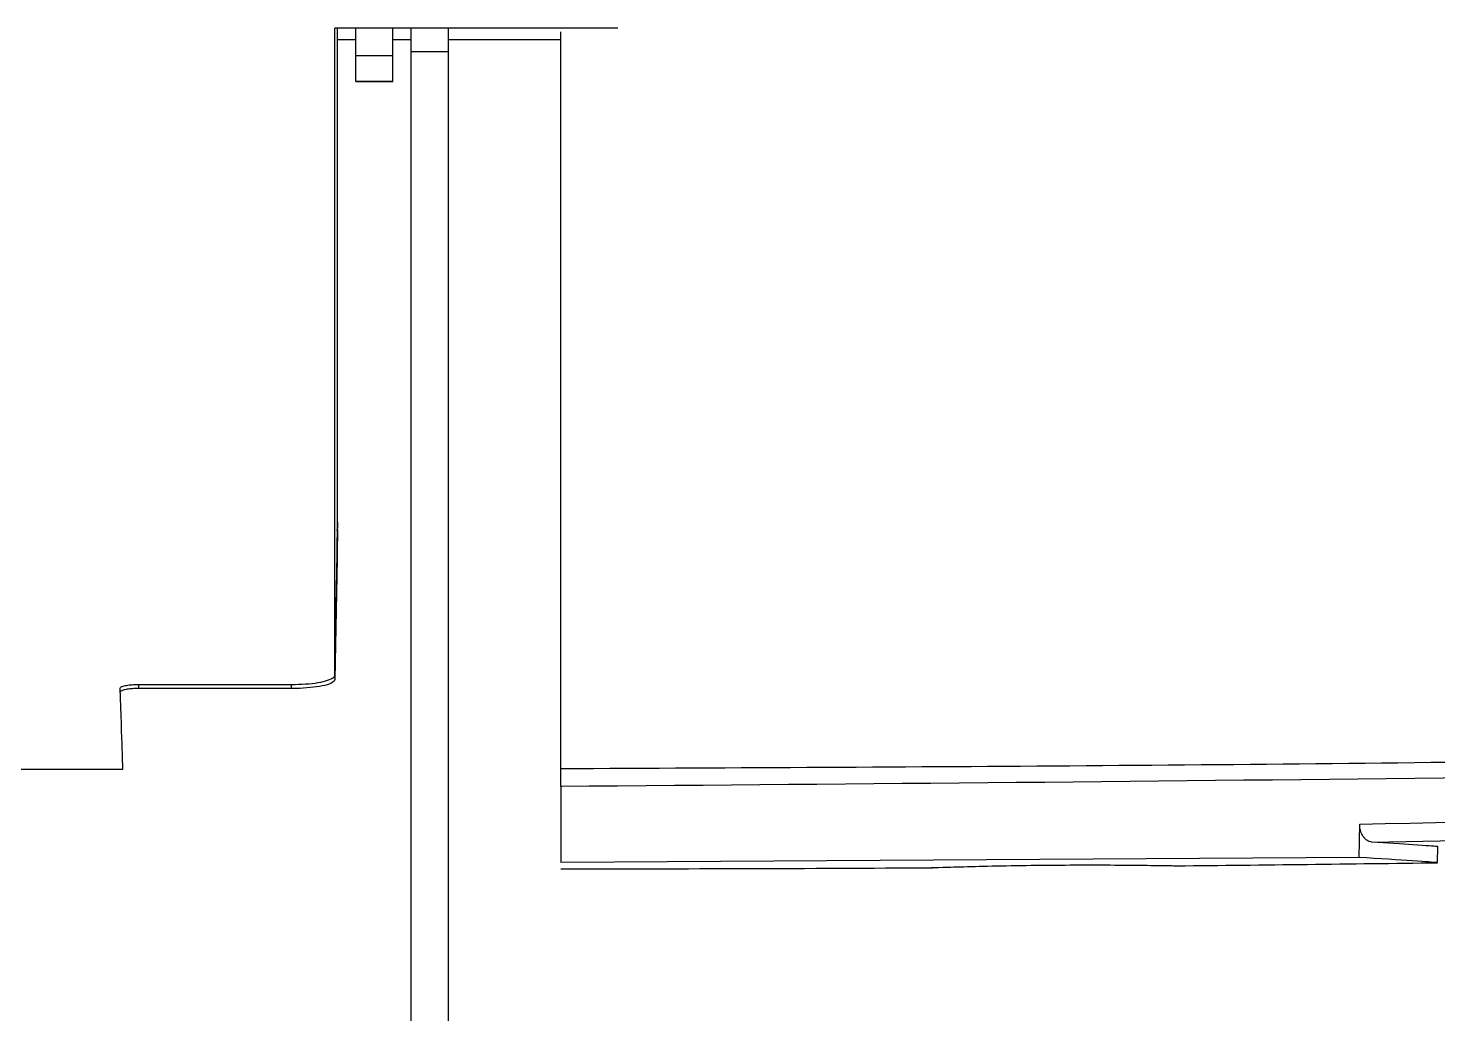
# Model space of a CAD drawing. Extents: x 6 to 134, y 3 to 97.
# Drawn here: x 98.172 to 99.313, y 37.974 to 38.773 of the extents above; entities that cross this region are included whole.
import ezdxf

# ---------------------------------------------------------------- set-up
doc = ezdxf.new("R2010")
doc.units = 0
doc.header["$MEASUREMENT"] = 0
doc.layers.add('OBJECT', color=7, linetype='CONTINUOUS')

msp = doc.modelspace()

# ---------------------------------------------------------------- linework, layer by layer
at = {"layer": 'OBJECT'}
for p, q in [((98.6494, 38.7732), (98.4202, 38.7732)), ((98.4202, 38.2489), (98.4202, 38.7732)), ((98.4221, 38.7732), (98.4221, 38.367)), ((98.4372, 38.7512), (98.4372, 38.7732)), ((98.4672, 38.7512), (98.4672, 38.7732)), ((98.4821, 38.7544), (98.4821, 38.7732)), ((98.5121, 38.7544), (98.5121, 38.7732)), ((98.4372, 38.7637), (98.4221, 38.7637)), ((98.4821, 38.7637), (98.4672, 38.7637)), ((98.6031, 38.7637), (98.5121, 38.7637)), ((98.6031, 38.1733), (98.6031, 38.7703)), ((98.4372, 38.7512), (98.4672, 38.7512)), ((98.4372, 38.7302), (98.4372, 38.7512)), ((98.4672, 38.7302), (98.4672, 38.7512)), ((98.4821, 38.7544), (98.5121, 38.7544)), ((98.4821, 37.9684), (98.4821, 38.7544)), ((98.5121, 37.9684), (98.5121, 38.7544)), ((98.4372, 38.7302), (98.4672, 38.7302)), ((98.4372, 38.7299), (98.4372, 38.7302)), ((98.4372, 38.7299), (98.4672, 38.7299)), ((98.4672, 38.7299), (98.4672, 38.7302)), ((98.4225, 38.3703), (98.4225, 38.3728)), ((98.4221, 38.3469), (98.4221, 38.3498)), ((98.4221, 38.3468), (98.4221, 38.3433)), ((98.2611, 38.2414), (98.2612, 38.2381)), ((98.2612, 38.2414), (98.385, 38.2414)), ((98.385, 38.2381), (98.2612, 38.2381)), ((98.385, 38.2381), (98.3851, 38.2414)), ((97.5286, 38.1728), (98.2485, 38.1728)), ((98.6031, 38.1587), (98.6031, 38.0972)), ((99.2498, 38.1013), (99.2502, 38.1282)), ((99.3131, 38.097), (99.3135, 38.11)), ((99.3131, 38.097), (99.3135, 38.11)), ((99.2498, 38.1013), (98.6031, 38.0972)), ((99.3131, 38.097), (99.3131, 38.097))]:
    msp.add_line(p, q, dxfattribs=at)
at = {"layer": 'OBJECT', "flags": 128}
for points in [[(98.4202, 38.2489), (98.4215, 38.3188), (98.4221, 38.3469)], [(98.4221, 38.3433), (98.4207, 38.2734), (98.4202, 38.2454)]]:
    msp.add_lwpolyline(points, dxfattribs=at)
at = {"layer": 'OBJECT'}
for start, end in [(270, 270.34018), (270.56461, 270.80303)]:
    msp.add_arc((98.6031, 88.752), 50.66, start, end, dxfattribs=at)
msp.add_ellipse((98.1312, 41.5328), major_axis=(-0.1173, 3.36), ratio=0.000087, start_param=3.14159, end_param=3.339454, dxfattribs=at)
for points, knots in [([(98.6031, 38.1733), (98.8868, 38.1746), (99.452, 38.1773), (100.2964, 38.1993), (101.1439, 38.2345), (101.9976, 38.2845), (102.8493, 38.3493), (103.6808, 38.4257), (104.2238, 38.4868), (104.4901, 38.5168)], [0, 0, 0, 0, 0.144222, 0.287378, 0.429468, 0.575454, 0.722208, 0.863723, 1, 1, 1, 1]), ([(104.4918, 38.5024), (104.0029, 38.4491), (103.0249, 38.3427), (101.5529, 38.2383), (100.0787, 38.1708), (99.095, 38.1627), (98.6031, 38.1587)], [0, 0, 0, 0, 0.249972, 0.5, 0.749997, 1, 1, 1, 1]), ([(99.2502, 38.1282), (99.6877, 38.137), (100.5629, 38.1546), (101.874, 38.2248), (103.1833, 38.3243), (104.0534, 38.4197), (104.4884, 38.4674)], [0, 0, 0, 0, 0.250003, 0.5, 0.750017, 1, 1, 1, 1]), ([(99.26, 38.1137), (99.5547, 38.119), (100.1406, 38.1295), (101.0138, 38.1645), (101.8941, 38.2137), (102.7734, 38.279), (103.6439, 38.3579), (104.2117, 38.4217), (104.4901, 38.4529)], [0, 0, 0, 0, 0.168616, 0.33527, 0.499962, 0.673057, 0.839736, 1, 1, 1, 1]), ([(98.4221, 38.3498), (98.4221, 38.3512), (98.4221, 38.354), (98.4222, 38.3615), (98.4223, 38.3691), (98.4223, 38.3711), (98.4222, 38.3672), (98.4221, 38.365), (98.4221, 38.3666), (98.4221, 38.367)], [0, 0, 0, 0, 0.151958, 0.316929, 0.481778, 0.520359, 0.654189, 0.917204, 1, 1, 1, 1]), ([(98.4223, 38.3665), (98.4223, 38.3666), (98.4223, 38.3668), (98.4223, 38.3648), (98.4222, 38.3564), (98.4221, 38.3488), (98.4221, 38.3466), (98.4221, 38.3463)], [0, 0, 0, 0, 0.013538, 0.087881, 0.365052, 0.911925, 1, 1, 1, 1]), ([(98.385, 38.2414), (98.3889, 38.2415), (98.3966, 38.2416), (98.407, 38.2428), (98.4149, 38.2447), (98.4195, 38.2468), (98.42, 38.2482), (98.4202, 38.2489)], [0, 0, 0, 0, 0.206926, 0.413744, 0.623509, 0.839019, 1, 1, 1, 1]), ([(98.2463, 38.2383), (98.2464, 38.2387), (98.2468, 38.2394), (98.2494, 38.2403), (98.2533, 38.241), (98.2575, 38.2414), (98.2602, 38.2414), (98.2612, 38.2414)], [0, 0, 0, 0, 0.221553, 0.443239, 0.661202, 0.873172, 1, 1, 1, 1]), ([(98.2612, 38.2381), (98.2595, 38.2381), (98.2562, 38.238), (98.2518, 38.2375), (98.2485, 38.2368), (98.2466, 38.2359), (98.2464, 38.2354), (98.2463, 38.2351)], [0, 0, 0, 0, 0.207091, 0.414136, 0.622728, 0.836214, 1, 1, 1, 1]), ([(98.4202, 38.2454), (98.4198, 38.2445), (98.419, 38.2428), (98.4126, 38.2406), (98.4033, 38.239), (98.3935, 38.2382), (98.3873, 38.2381), (98.385, 38.2381)], [0, 0, 0, 0, 0.2225844, 0.4452622, 0.6650409, 0.8788434, 1, 1, 1, 1]), ([(98.6031, 38.1587), (98.6031, 38.1604), (98.6031, 38.1629), (98.6031, 38.1659), (98.6031, 38.168), (98.6031, 38.1698), (98.6031, 38.1712), (98.6031, 38.1727), (98.6031, 38.1731), (98.6031, 38.1733)], [0, 0, 0, 0, 0.226959, 0.339216, 0.451472, 0.563729, 0.675985, 0.788242, 1, 1, 1, 1]), ([(99.26, 38.1137), (99.2593, 38.1138), (99.2579, 38.114), (99.256, 38.1151), (99.2544, 38.1165), (99.2526, 38.1187), (99.2513, 38.1213), (99.2503, 38.1248), (99.2502, 38.1268), (99.2502, 38.1282)], [0, 0, 0, 0, 0.152014, 0.292182, 0.422092, 0.539465, 0.752424, 0.83608, 1, 1, 1, 1]), ([(99.3135, 38.11), (99.3094, 38.1103), (99.3026, 38.1109), (99.2723, 38.1129), (99.26, 38.1137)], [0, 0, 0, 0, 0.593383, 1, 1, 1, 1]), ([(99.3131, 38.097), (99.3091, 38.0973), (99.3015, 38.098), (99.2661, 38.1002), (99.2498, 38.1013)], [0, 0, 0, 0, 0.5415138, 1, 1, 1, 1]), ([(98.9039, 38.0929), (98.9036, 38.0929), (98.9022, 38.0929), (98.9115, 38.0932), (98.931, 38.0938), (98.9592, 38.0945), (98.9848, 38.0949), (99.0108, 38.0951), (99.037, 38.0952), (99.0672, 38.095), (99.0897, 38.0947), (99.1025, 38.0945), (99.1024, 38.0945), (99.1023, 38.0945)], [0, 0, 0, 0, 0.037088, 0.144391, 0.251717, 0.359102, 0.466506, 0.50027, 0.607605, 0.714939, 0.822289, 0.929662, 1, 1, 1, 1])]:
    msp.add_open_spline(points, degree=3, knots=knots, dxfattribs=at)

doc.saveas('drawing.dxf')
